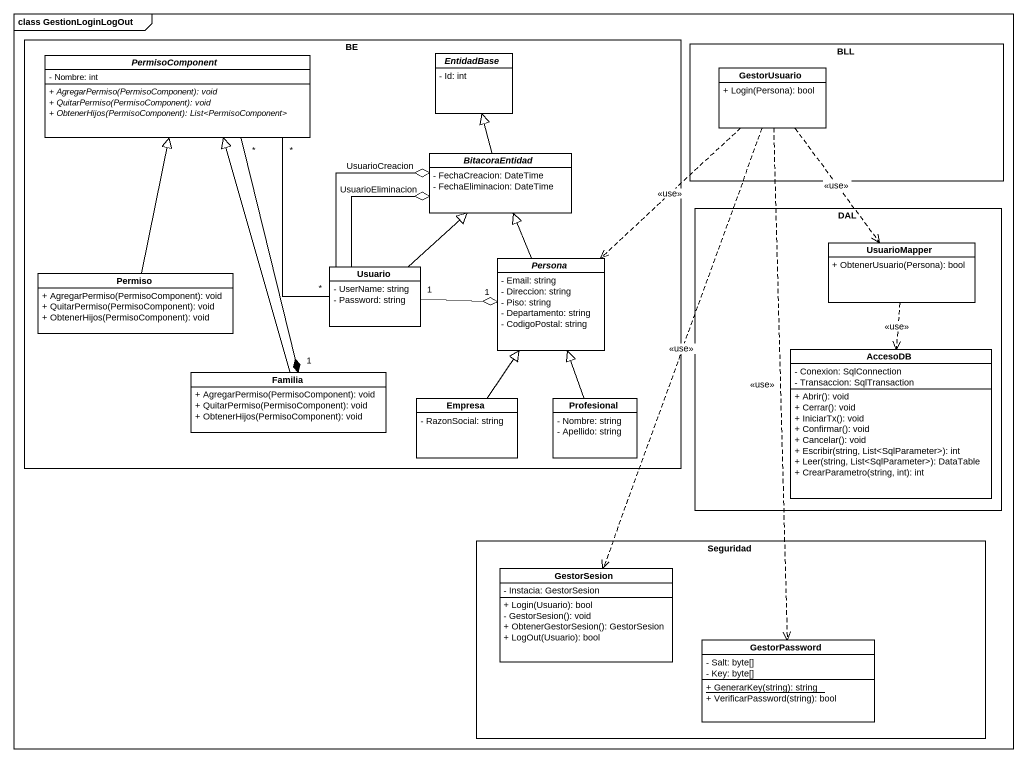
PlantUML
@startuml
mainframe class GestionLoginLogOut
hide circle
hide empty members
skinparam classAttributeIconSize 0
rectangle BE {
  abstract class PermisoComponent {
    - Nombre: int
    {abstract} + AgregarPermiso(PermisoComponent): void
    {abstract} + QuitarPermiso(PermisoComponent): void
    {abstract} + ObtenerHijos(PermisoComponent): List<PermisoComponent>
  }
  abstract class EntidadBase {
    - Id: int
  }
  abstract class BitacoraEntidad {
    - FechaCreacion: DateTime
    - FechaEliminacion: DateTime
  }
  class Permiso {
    + AgregarPermiso(PermisoComponent): void
    + QuitarPermiso(PermisoComponent): void
    + ObtenerHijos(PermisoComponent): void
  }
  class Usuario {
    - UserName: string
    - Password: string
  }
  abstract class Persona {
    - Email: string
    - Direccion: string
    - Piso: string
    - Departamento: string
    - CodigoPostal: string
  }
  class Familia {
    + AgregarPermiso(PermisoComponent): void
    + QuitarPermiso(PermisoComponent): void
    + ObtenerHijos(PermisoComponent): void
  }
  class Empresa {
    - RazonSocial: string
  }
  class Profesional {
    - Nombre: string
    - Apellido: string
  }
}
rectangle BLL {
  class GestorUsuario {
    + Login(Persona): bool
  }
}
rectangle DAL {
  class UsuarioMapper {
    + ObtenerUsuario(Persona): bool
  }
  class AccesoDB {
    - Conexion: SqlConnection
    - Transaccion: SqlTransaction
    + Abrir(): void
    + Cerrar(): void
    + IniciarTx(): void
    + Confirmar(): void
    + Cancelar(): void
    + Escribir(string, List<SqlParameter>): int
    + Leer(string, List<SqlParameter>): DataTable
    + CrearParametro(string, int): int
  }
}
rectangle Seguridad {
  class GestorSesion {
    - Instacia: GestorSesion
    + Login(Usuario): bool
    - GestorSesion(): void
    + ObtenerGestorSesion(): GestorSesion
    + LogOut(Usuario): bool
  }
  class GestorPassword {
    - Salt: byte[]
    - Key: byte[]
    {static} + GenerarKey(string): string
    + VerificarPassword(string): bool
  }
}
PermisoComponent "*" --* "1" Familia
GestorUsuario ..> Persona : <<use>>
GestorUsuario ..> UsuarioMapper : <<use>>
GestorUsuario ..> GestorSesion : <<use>>
GestorUsuario ..> GestorPassword : <<use>>
BitacoraEntidad -up-|> EntidadBase
Permiso -up-|> PermisoComponent
Usuario "*" -up- "*" PermisoComponent
Usuario -up-o BitacoraEntidad : UsuarioCreacion
Usuario -up-o BitacoraEntidad : UsuarioEliminacion
Usuario -up-|> BitacoraEntidad
Usuario "1" -right-o "1" Persona
Persona -up-|> BitacoraEntidad
UsuarioMapper ..> AccesoDB : <<use>>
Familia -up-|> PermisoComponent
Empresa -up-|> Persona
Profesional -up-|> Persona
@enduml
